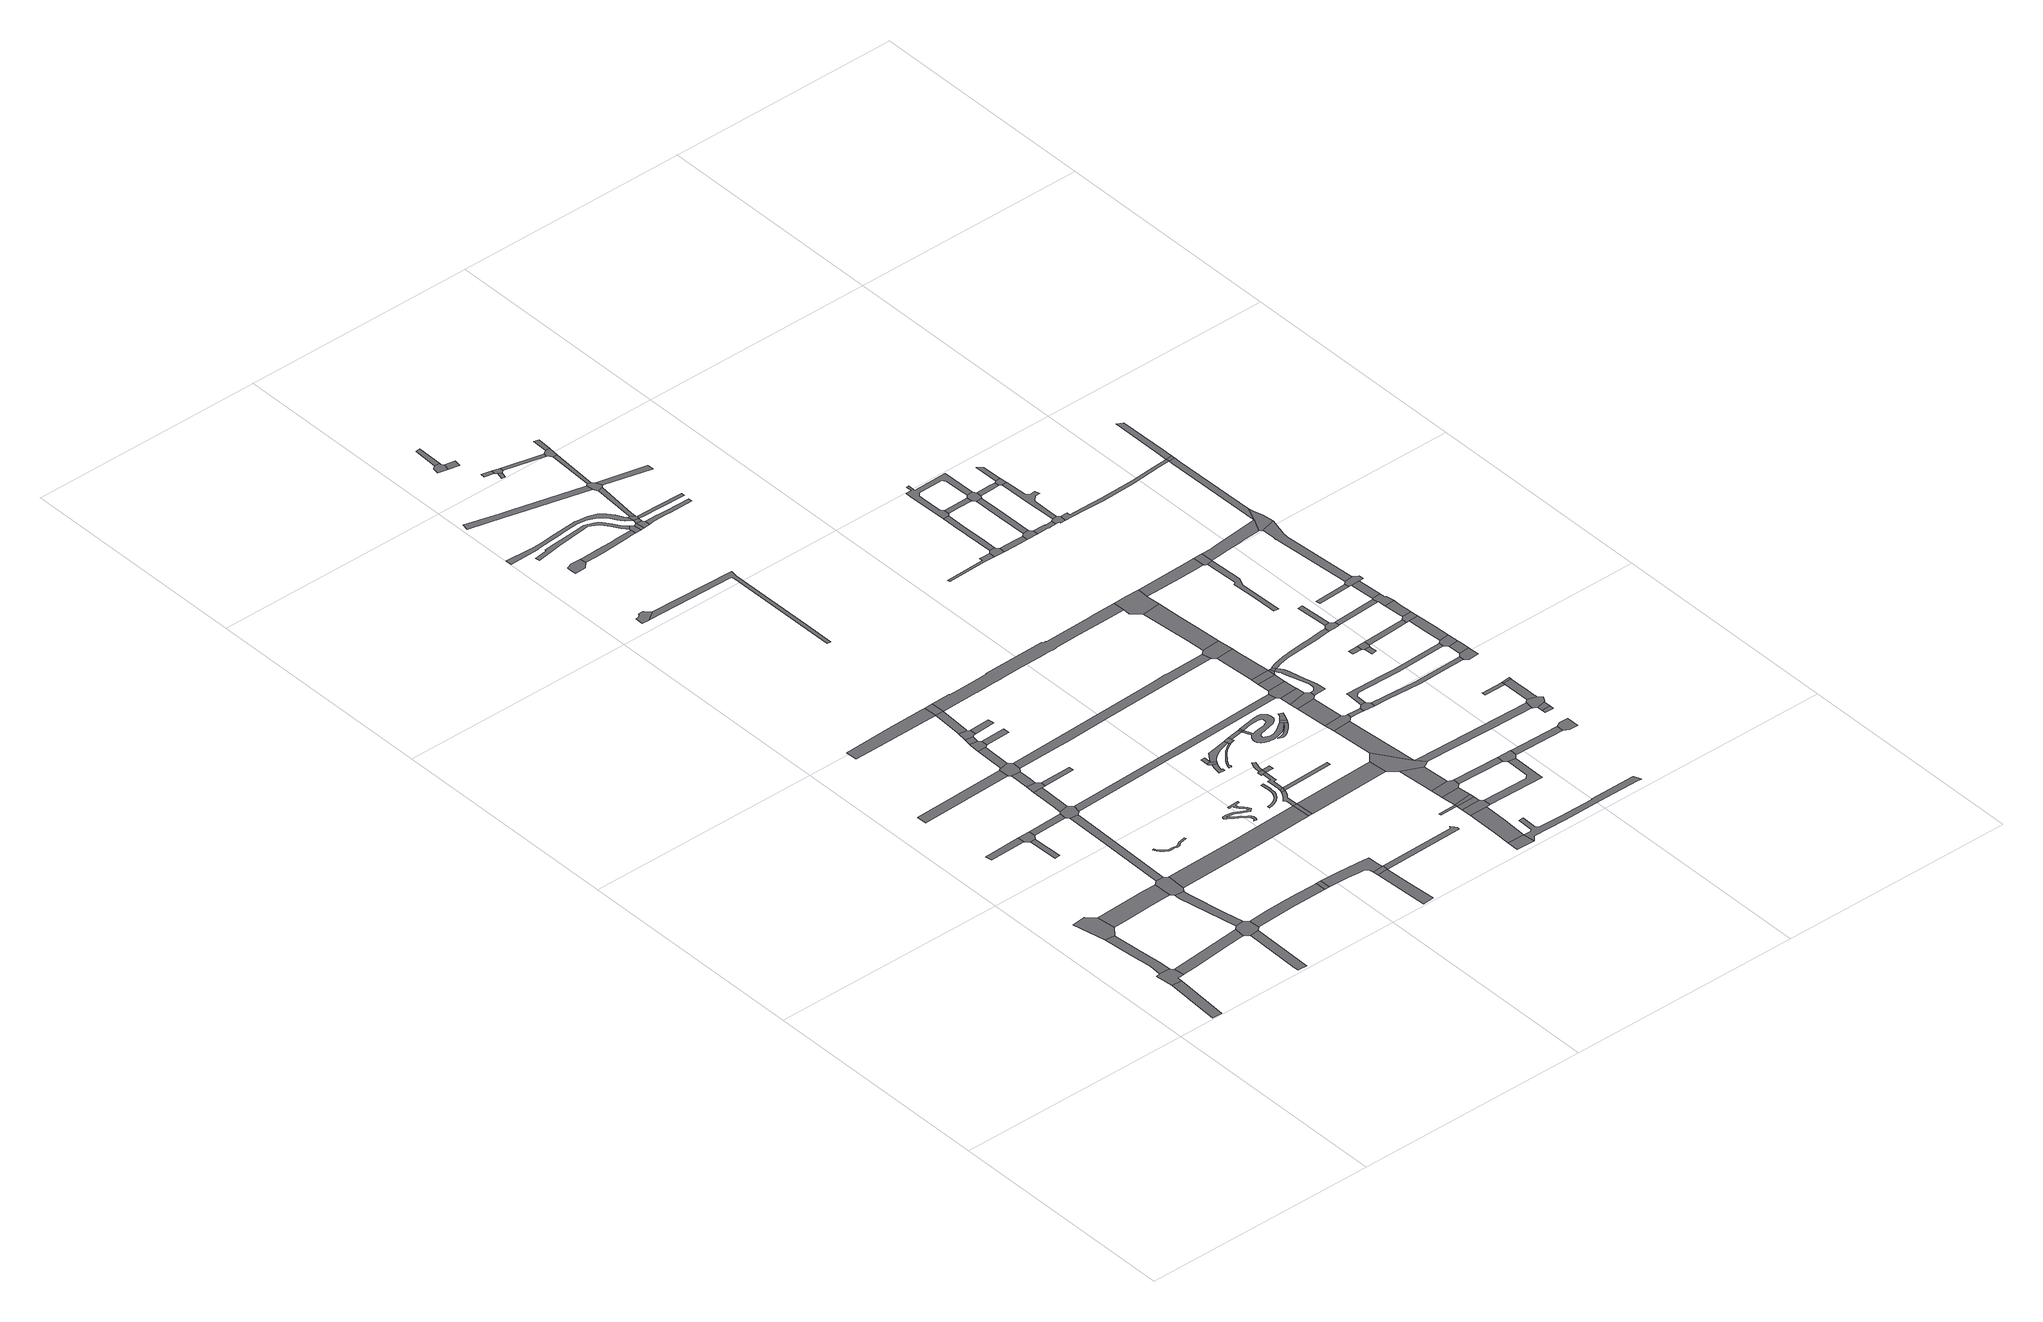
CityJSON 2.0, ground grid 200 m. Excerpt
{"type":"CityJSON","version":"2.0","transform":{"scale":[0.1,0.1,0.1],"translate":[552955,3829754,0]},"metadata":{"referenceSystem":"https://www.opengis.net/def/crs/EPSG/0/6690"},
"CityObjects":{
"road1":{"type":"Road","attributes":{"RoadStructureAttribute.sectionType":"1"},"geometry":[{"type":"MultiSurface","lod":"1","boundaries":[[[0,1,2,3,4]]]}]},
"road2":{"type":"Road","geometry":[{"type":"MultiSurface","lod":"1","boundaries":[[[5,6,0,4,7,8,9,10,11]]]}]},
"road3":{"type":"Road","attributes":{"RoadStructureAttribute.sectionType":"1"},"geometry":[{"type":"MultiSurface","lod":"1","boundaries":[[[12,13,14,15,5,11,16,17,18,19]]]}]},
"road4":{"type":"Road","geometry":[{"type":"MultiSurface","lod":"1","boundaries":[[[20,21,22,12,19,23,24]]]}]},
"road5":{"type":"Road","attributes":{"RoadStructureAttribute.sectionType":"1"},"geometry":[{"type":"MultiSurface","lod":"1","boundaries":[[[25,26,10,9,27,28,29,30,31]]]}]},
"road6":{"type":"Road","attributes":{"RoadStructureAttribute.sectionType":"1"},"geometry":[{"type":"MultiSurface","lod":"1","boundaries":[[[32,33,24,23,34,35,36,37,38,39]]]}]},
"road7":{"type":"Road","attributes":{"RoadStructureAttribute.sectionType":"1"},"geometry":[{"type":"MultiSurface","lod":"1","boundaries":[[[40,41,42,43]]]}]},
"road8":{"type":"Road","attributes":{"RoadStructureAttribute.sectionType":"1"},"geometry":[{"type":"MultiSurface","lod":"1","boundaries":[[[44,45,46,47,48]]]}]},
"road9":{"type":"Road","geometry":[{"type":"MultiSurface","lod":"1","boundaries":[[[49,50,25,31,51,45,44,52,53]]]}]},
"road10":{"type":"Road","geometry":[{"type":"MultiSurface","lod":"1","boundaries":[[[54,55,56,57]]]}]},
"road11":{"type":"Road","attributes":{"RoadStructureAttribute.sectionType":"1"},"geometry":[{"type":"MultiSurface","lod":"1","boundaries":[[[58,59,60,50,49,61,62,63]]]}]},
"road12":{"type":"Road","geometry":[{"type":"MultiSurface","lod":"1","boundaries":[[[64,65,40,43,57,56,66]]]}]},
"road13":{"type":"Road","geometry":[{"type":"MultiSurface","lod":"1","boundaries":[[[67,32,39,58,63,68,69,70]]]}]},
"road14":{"type":"Road","attributes":{"RoadStructureAttribute.sectionType":"1"},"geometry":[{"type":"MultiSurface","lod":"1","boundaries":[[[71,72,73,74]]]}]},
"road15":{"type":"Road","attributes":{"RoadStructureAttribute.sectionType":"1"},"geometry":[{"type":"MultiSurface","lod":"1","boundaries":[[[75,64,66,76]]]}]},
"road16":{"type":"Road","attributes":{"RoadStructureAttribute.sectionType":"1"},"geometry":[{"type":"MultiSurface","lod":"1","boundaries":[[[77,78,67,70,79,80]]]}]},
"road17":{"type":"Road","attributes":{"RoadStructureAttribute.sectionType":"1"},"geometry":[{"type":"MultiSurface","lod":"1","boundaries":[[[81,82,83,84,53,52,85,86,87,88]]]}]},
"road18":{"type":"Road","geometry":[{"type":"MultiSurface","lod":"1","boundaries":[[[89,90,75,76,77,80,91,92]]]}]},
"road19":{"type":"Road","attributes":{"RoadStructureAttribute.sectionType":"1"},"geometry":[{"type":"MultiSurface","lod":"1","boundaries":[[[93,94,90,89,95,96]]]}]},
"road20":{"type":"Road","geometry":[{"type":"MultiSurface","lod":"1","boundaries":[[[97,98,99,100,101,102,103,104,105,106,107,108,109,110,111,112,113,114,115,116,117,118,119,120,121,122]]]}]},
"road21":{"type":"Road","attributes":{"RoadStructureAttribute.sectionType":"1"},"geometry":[{"type":"MultiSurface","lod":"1","boundaries":[[[123,124,125,126,127,128,129]]]}]},
"road22":{"type":"Road","geometry":[{"type":"MultiSurface","lod":"1","boundaries":[[[130,93,96,131,132,133]]]}]},
"road23":{"type":"Road","attributes":{"RoadStructureAttribute.sectionType":"1"},"geometry":[{"type":"MultiSurface","lod":"1","boundaries":[[[134,130,133,135,136]]]}]},
"road24":{"type":"Road","geometry":[{"type":"MultiSurface","lod":"1","boundaries":[[[137,138,139,71,74,134,136,140,141]]]}]},
"road25":{"type":"Road","geometry":[{"type":"MultiSurface","lod":"1","boundaries":[[[88,87,142,143]]]}]},
"road26":{"type":"Road","attributes":{"RoadStructureAttribute.sectionType":"1"},"geometry":[{"type":"MultiSurface","lod":"1","boundaries":[[[144,138,137,145]]]}]},
"road27":{"type":"Road","attributes":{"RoadStructureAttribute.sectionType":"1"},"geometry":[{"type":"MultiSurface","lod":"1","boundaries":[[[146,147,132,131]]]}]},
"road28":{"type":"Road","attributes":{"RoadStructureAttribute.sectionType":"1"},"geometry":[{"type":"MultiSurface","lod":"1","boundaries":[[[148,149,150,151,69,68,152,153,154,155,156]]]}]},
"road29":{"type":"Road","geometry":[{"type":"MultiSurface","lod":"1","boundaries":[[[157,158,144,145,159,160,161,162,163,164,165]]]}]},
"road30":{"type":"Road","geometry":[{"type":"MultiSurface","lod":"1","boundaries":[[[166,167,168,169,170,171,172,173]]]}]},
"road31":{"type":"Road","attributes":{"RoadStructureAttribute.sectionType":"1"},"geometry":[{"type":"MultiSurface","lod":"1","boundaries":[[[174,157,165,175]]]}]},
"road32":{"type":"Road","geometry":[{"type":"MultiSurface","lod":"1","boundaries":[[[176,174,175,177,178,179,180]]]}]},
"road33":{"type":"Road","attributes":{"RoadStructureAttribute.sectionType":"1"},"geometry":[{"type":"MultiSurface","lod":"1","boundaries":[[[181,182,129,183,184,176,180]]]}]},
"road34":{"type":"Road","attributes":{"RoadStructureAttribute.sectionType":"1"},"geometry":[{"type":"MultiSurface","lod":"1","boundaries":[[[185,186,187,162,161]]]}]},
"road35":{"type":"Road","attributes":{"RoadStructureAttribute.sectionType":"1"},"geometry":[{"type":"MultiSurface","lod":"1","boundaries":[[[188,189,190,191,192,143,142,193,194,195,196,197,198,199]]]}]},
"road36":{"type":"Road","geometry":[{"type":"MultiSurface","lod":"1","boundaries":[[[200,123,129,182]]]}]},
"road37":{"type":"Road","geometry":[{"type":"MultiSurface","lod":"1","boundaries":[[[201,202,203,179,178]]]}]},
"road38":{"type":"Road","attributes":{"RoadStructureAttribute.sectionType":"1"},"geometry":[{"type":"MultiSurface","lod":"1","boundaries":[[[204,205,206,207,208,209,210,211,212,173,172]]]}]},
"road39":{"type":"Road","attributes":{"RoadStructureAttribute.sectionType":"1"},"geometry":[{"type":"MultiSurface","lod":"1","boundaries":[[[213,214,215,216,217,218]]]}]},
"road40":{"type":"Road","geometry":[{"type":"MultiSurface","lod":"1","boundaries":[[[219,220,221,222,223,224,225]]]}]},
"road41":{"type":"Road","geometry":[{"type":"MultiSurface","lod":"1","boundaries":[[[199,198,216,215,226]]]}]},
"road42":{"type":"Road","attributes":{"RoadStructureAttribute.sectionType":"1"},"geometry":[{"type":"MultiSurface","lod":"1","boundaries":[[[227,228,229,230,231,232,233,234,235,236,237,238,239,240,241,242,243,244,245,246,247,248,249,250,251,252,253,254,255,256,257,258,259,260,261,262,263,264,265,266,267,268,269,270,271,272,273,274,275,276,277,278,279]]]}]},
"road43":{"type":"Road","attributes":{"RoadStructureAttribute.sectionType":"1"},"geometry":[{"type":"MultiSurface","lod":"1","boundaries":[[[280,281,282,283,284,285,286,287,288,289,290,291,292,293,294,295,296,297,298,299,300,301,302,303,304,305,306,307,308,309,310,311]]]}]},
"road44":{"type":"Road","attributes":{"RoadStructureAttribute.sectionType":"1"},"geometry":[{"type":"MultiSurface","lod":"1","boundaries":[[[312,313,314,315,316,317,318,319,320,321,322,323,324,325,326,327,328,329,330,331,332,333,334,335,336,337,338,339]]]}]},
"road45":{"type":"Road","attributes":{"RoadStructureAttribute.sectionType":"1"},"geometry":[{"type":"MultiSurface","lod":"1","boundaries":[[[340,341,342,343,344,345,346,225,224,347,348,349,350,351,352]]]}]},
"road46":{"type":"Road","geometry":[{"type":"MultiSurface","lod":"1","boundaries":[[[353,148,156,354]]]}]},
"road47":{"type":"Road","geometry":[{"type":"MultiSurface","lod":"1","boundaries":[[[355,356,357,358,359,360,361,362,363,364,365,366,367,368,369,370,371,372,373,374,375]]]}]},
"road48":{"type":"Road","attributes":{"RoadStructureAttribute.sectionType":"1"},"geometry":[{"type":"MultiSurface","lod":"1","boundaries":[[[376,377,378,379,380,381,382,383,384]]]}]},
"road49":{"type":"Road","attributes":{"RoadStructureAttribute.sectionType":"1"},"geometry":[{"type":"MultiSurface","lod":"1","boundaries":[[[385,386,387,388,389,390,391,392,393,394,148,353]]]}]},
"road50":{"type":"Road","attributes":{"RoadStructureAttribute.sectionType":"1"},"geometry":[{"type":"MultiSurface","lod":"1","boundaries":[[[395,396,397,398,399,400,401,92,91,402,403,404]]]}]},
"road51":{"type":"Road","geometry":[{"type":"MultiSurface","lod":"1","boundaries":[[[405,406,407,408,409,410,411]]]}]},
"road52":{"type":"Road","attributes":{"RoadStructureAttribute.sectionType":"1"},"geometry":[{"type":"MultiSurface","lod":"1","boundaries":[[[412,413,414,415,416,417,418,419,420,421,422,226,215]]]}]},
"road53":{"type":"Road","geometry":[{"type":"MultiSurface","lod":"1","boundaries":[[[423,424,425,426,427,428,429,430,431,432]]]}]},
"road54":{"type":"Road","attributes":{"RoadStructureAttribute.sectionType":"1"},"geometry":[{"type":"MultiSurface","lod":"1","boundaries":[[[433,434,435,436]]]}]},
"road55":{"type":"Road","geometry":[{"type":"MultiSurface","lod":"1","boundaries":[[[435,437,423,432,438,439,436]]]}]},
"road56":{"type":"Road","geometry":[{"type":"MultiSurface","lod":"1","boundaries":[[[440,441,389,388]]]}]},
"road57":{"type":"Road","attributes":{"RoadStructureAttribute.sectionType":"1"},"geometry":[{"type":"MultiSurface","lod":"1","boundaries":[[[442,443,405,411]]]}]},
"road58":{"type":"Road","geometry":[{"type":"MultiSurface","lod":"1","boundaries":[[[444,445,409,408]]]}]},
"road59":{"type":"Road","attributes":{"RoadStructureAttribute.sectionType":"1"},"geometry":[{"type":"MultiSurface","lod":"1","boundaries":[[[446,447,448,449,450,451,452,453,454,455,441,440]]]}]},
"road60":{"type":"Road","attributes":{"RoadStructureAttribute.sectionType":"1"},"geometry":[{"type":"MultiSurface","lod":"1","boundaries":[[[456,457,458,459]]]}]},
"road61":{"type":"Road","geometry":[{"type":"MultiSurface","lod":"1","boundaries":[[[460,461,462,463,450,449]]]}]},
"road62":{"type":"Road","attributes":{"RoadStructureAttribute.sectionType":"1"},"geometry":[{"type":"MultiSurface","lod":"1","boundaries":[[[339,338,340,352,464,465]]]}]},
"road63":{"type":"Road","geometry":[{"type":"MultiSurface","lod":"1","boundaries":[[[466,467,468,469]]]}]},
"road64":{"type":"Road","attributes":{"RoadStructureAttribute.sectionType":"1"},"geometry":[{"type":"MultiSurface","lod":"1","boundaries":[[[470,471,472,473,474,475,141,140,476,477,478,479,480,481]]]}]},
"road65":{"type":"Road","attributes":{"RoadStructureAttribute.sectionType":"1"},"geometry":[{"type":"MultiSurface","lod":"1","boundaries":[[[482,483,484,485,439,438,486,487,488,489,490,491,492,493,494]]]}]},
"road66":{"type":"Road","attributes":{"RoadStructureAttribute.sectionType":"1"},"geometry":[{"type":"MultiSurface","lod":"1","boundaries":[[[495,496,497,498,499,500,501,502,461,460]]]}]},
"road67":{"type":"Road","geometry":[{"type":"MultiSurface","lod":"1","boundaries":[[[503,504,505,506,507,508,509,510,511,512,513,514,515,516,517,518,519,520,521,522,523,524,525,526,527,528]]]}]},
"road68":{"type":"Road","geometry":[{"type":"MultiSurface","lod":"1","boundaries":[[[529,530,465,464,531]]]}]},
"road69":{"type":"Road","geometry":[{"type":"MultiSurface","lod":"1","boundaries":[[[532,533,460,449]]]}]},
"road70":{"type":"Road","geometry":[{"type":"MultiSurface","lod":"1","boundaries":[[[459,458,466,469,534,535]]]}]},
"road71":{"type":"Road","geometry":[{"type":"MultiSurface","lod":"1","boundaries":[[[529,531,536,537,538]]]}]},
"road72":{"type":"Road","attributes":{"RoadStructureAttribute.sectionType":"1"},"geometry":[{"type":"MultiSurface","lod":"1","boundaries":[[[310,529,538,539]]]}]},
"road73":{"type":"Road","geometry":[{"type":"MultiSurface","lod":"1","boundaries":[[[540,311,310,539,541,542,543]]]}]},
"road74":{"type":"Road","attributes":{"RoadStructureAttribute.sectionType":"1"},"geometry":[{"type":"MultiSurface","lod":"1","boundaries":[[[544,545,440,388]]]}]},
"road75":{"type":"Road","attributes":{"RoadStructureAttribute.sectionType":"1"},"geometry":[{"type":"MultiSurface","lod":"1","boundaries":[[[546,353,354,547,548]]]}]},
"road76":{"type":"Road","geometry":[{"type":"MultiSurface","lod":"1","boundaries":[[[549,550,482,494,503,528,551,552,553,554]]]}]},
"road77":{"type":"Road","attributes":{"RoadStructureAttribute.sectionType":"1"},"geometry":[{"type":"MultiSurface","lod":"1","boundaries":[[[555,556,557,558,559,543,542]]]}]},
"road78":{"type":"Road","attributes":{"RoadStructureAttribute.sectionType":"1"},"geometry":[{"type":"MultiSurface","lod":"1","boundaries":[[[535,534,560,561]]]}]},
"road79":{"type":"Road","attributes":{"RoadStructureAttribute.sectionType":"1"},"geometry":[{"type":"MultiSurface","lod":"1","boundaries":[[[562,563,564,565,566,567,568,569,570,571,572,573,200,182,574,575,576,577,578,579,580,581,582,583,584,585,586,587,588,589,590,591,592,593,594]]]}]},
"road80":{"type":"Road","attributes":{"RoadStructureAttribute.sectionType":"1"},"geometry":[{"type":"MultiSurface","lod":"1","boundaries":[[[595,549,554,596,597]]]}]},
"road81":{"type":"Road","geometry":[{"type":"MultiSurface","lod":"1","boundaries":[[[598,384,383,557,556,599,600,601,602]]]}]},
"road82":{"type":"Road","geometry":[{"type":"MultiSurface","lod":"1","boundaries":[[[603,604,605,606]]]}]},
"road83":{"type":"Road","attributes":{"RoadStructureAttribute.sectionType":"1"},"geometry":[{"type":"MultiSurface","lod":"1","boundaries":[[[607,608,609,610,611,612,613,614,615,537,536]]]}]},
"road84":{"type":"Road","geometry":[{"type":"MultiSurface","lod":"1","boundaries":[[[616,595,597,617]]]}]},
"road85":{"type":"Road","attributes":{"RoadStructureAttribute.sectionType":"1"},"geometry":[{"type":"MultiSurface","lod":"1","boundaries":[[[618,619,620,621,622,541,539]]]}]},
"road86":{"type":"Road","geometry":[{"type":"MultiSurface","lod":"1","boundaries":[[[623,624,625,626,627]]]}]},
"road87":{"type":"Road","attributes":{"RoadStructureAttribute.sectionType":"1"},"geometry":[{"type":"MultiSurface","lod":"1","boundaries":[[[628,598,602,629]]]}]},
"road88":{"type":"Road","attributes":{"RoadStructureAttribute.sectionType":"1"},"geometry":[{"type":"MultiSurface","lod":"1","boundaries":[[[630,631,632,633,634,635,603,606]]]}]},
"road89":{"type":"Road","geometry":[{"type":"MultiSurface","lod":"1","boundaries":[[[636,561,560,637,628,629,638]]]}]},
"road90":{"type":"Road","geometry":[{"type":"MultiSurface","lod":"1","boundaries":[[[597,639,640,641,642,643,644,645,646,647,648,649,650,651,652,653,654,655,656,657,658,659,660,661,662,663,664,665,666,667,668,669,670,671,672,673,674,675,676,677,678,679,680,681,682,683,684,685,616,617],[686,687,688,689,690,691,692,693,694,695,696,697,698,699,700,701,702]]]}]},
"road91":{"type":"Road","geometry":[{"type":"MultiSurface","lod":"1","boundaries":[[[703,704,632,631,705,706]]]}]},
"road92":{"type":"Road","attributes":{"RoadStructureAttribute.sectionType":"1"},"geometry":[{"type":"MultiSurface","lod":"1","boundaries":[[[627,704,703,707]]]}]},
"road93":{"type":"Road","attributes":{"RoadStructureAttribute.sectionType":"1"},"geometry":[{"type":"MultiSurface","lod":"1","boundaries":[[[708,709,636,638]]]}]},
"road94":{"type":"Road","attributes":{"RoadStructureAttribute.sectionType":"1"},"geometry":[{"type":"MultiSurface","lod":"1","boundaries":[[[710,711,712,713,714,715,716,717,718,719,720,721,722,723]]]}]},
"road95":{"type":"Road","attributes":{"RoadStructureAttribute.sectionType":"1"},"geometry":[{"type":"MultiSurface","lod":"1","boundaries":[[[724,725,601,600]]]}]},
"road96":{"type":"Road","geometry":[{"type":"MultiSurface","lod":"1","boundaries":[[[726,623,627,707]]]}]},
"road97":{"type":"Road","attributes":{"RoadStructureAttribute.sectionType":"1"},"geometry":[{"type":"MultiSurface","lod":"1","boundaries":[[[727,728,729,730,623,726]]]}]},
"road98":{"type":"Road","geometry":[{"type":"MultiSurface","lod":"1","boundaries":[[[731,732,733,729,728,734,735]]]}]},
"road99":{"type":"Road","geometry":[{"type":"MultiSurface","lod":"1","boundaries":[[[736,733,732,737,738]]]}]},
"road100":{"type":"Road","geometry":[{"type":"MultiSurface","lod":"1","boundaries":[[[739,658,657,710,723,740]]]}]},
"road101":{"type":"Road","attributes":{"RoadStructureAttribute.sectionType":"1"},"geometry":[{"type":"MultiSurface","lod":"1","boundaries":[[[741,742,743,744,745,739,740]]]}]},
"road102":{"type":"Road","geometry":[{"type":"MultiSurface","lod":"1","boundaries":[[[746,546,548,736,738,747,748,749]]]}]},
"road103":{"type":"Road","attributes":{"RoadStructureAttribute.sectionType":"1"},"geometry":[{"type":"MultiSurface","lod":"1","boundaries":[[[750,751,746,749]]]}]},
"road104":{"type":"Road","geometry":[{"type":"MultiSurface","lod":"1","boundaries":[[[752,753,754,751,750,755,756]]]}]},
"road105":{"type":"Road","attributes":{"RoadStructureAttribute.sectionType":"1"},"geometry":[{"type":"MultiSurface","lod":"1","boundaries":[[[757,758,754,753]]]}]},
"road106":{"type":"Road","attributes":{"RoadStructureAttribute.sectionType":"1"},"geometry":[{"type":"MultiSurface","lod":"1","boundaries":[[[759,760,761,706,705,762,763]]]}]},
"road107":{"type":"Road","attributes":{"RoadStructureAttribute.sectionType":"1"},"geometry":[{"type":"MultiSurface","lod":"1","boundaries":[[[735,734,764,765]]]}]},
"road108":{"type":"Road","attributes":{"RoadStructureAttribute.sectionType":"1"},"geometry":[{"type":"MultiSurface","lod":"1","boundaries":[[[766,767,768,769]]]}]},
"road109":{"type":"Road","geometry":[{"type":"MultiSurface","lod":"1","boundaries":[[[769,768,758,757,770,771]]]}]},
"road110":{"type":"Road","geometry":[{"type":"MultiSurface","lod":"1","boundaries":[[[772,773,774,775,395,404,767,766]]]}]},
"road111":{"type":"Road","attributes":{"RoadStructureAttribute.sectionType":"1"},"geometry":[{"type":"MultiSurface","lod":"1","boundaries":[[[776,777,778,779,780,781,782,783,784,785,606,605,786,787,788,789,790,791,792]]]}]},
"road112":{"type":"Road","geometry":[{"type":"MultiSurface","lod":"1","boundaries":[[[793,794,795,796,797,798,799,800,801,802,803,804,805]]]}]},
"road113":{"type":"Road","attributes":{"RoadStructureAttribute.sectionType":"1"},"geometry":[{"type":"MultiSurface","lod":"1","boundaries":[[[806,807,808,809,775,774]]]}]},
"road114":{"type":"Road","geometry":[{"type":"MultiSurface","lod":"1","boundaries":[[[810,811,808,807]]]}]},
"road115":{"type":"Road","attributes":{"RoadStructureAttribute.sectionType":"1"},"geometry":[{"type":"MultiSurface","lod":"1","boundaries":[[[812,756,755,813,814,815]]]}]},
"road116":{"type":"Road","attributes":{"RoadStructureAttribute.sectionType":"1"},"geometry":[{"type":"MultiSurface","lod":"1","boundaries":[[[816,817,818,819,820,811,810]]]}]},
"road117":{"type":"Road","geometry":[{"type":"MultiSurface","lod":"1","boundaries":[[[821,822,470,481,819,818]]]}]},
"road118":{"type":"Road","attributes":{"RoadStructureAttribute.sectionType":"1"},"geometry":[{"type":"MultiSurface","lod":"1","boundaries":[[[823,810,807,824,825]]]}]},
"road119":{"type":"Road","geometry":[{"type":"MultiSurface","lod":"1","boundaries":[[[826,827,815,814,828,829,830,831]]]}]},
"road120":{"type":"Road","attributes":{"RoadStructureAttribute.sectionType":"1"},"geometry":[{"type":"MultiSurface","lod":"1","boundaries":[[[832,833,834,835,836,837,838,839,840,841,842,843,844,845,846,847,848,849,850,851,852,853,771,770]]]}]},
"road121":{"type":"Road","geometry":[{"type":"MultiSurface","lod":"1","boundaries":[[[854,855,823,825,843,842]]]}]},
"road122":{"type":"Road","geometry":[{"type":"MultiSurface","lod":"1","boundaries":[[[765,764,759,763,856,857]]]}]},
"road123":{"type":"Road","attributes":{"RoadStructureAttribute.sectionType":"1"},"geometry":[{"type":"MultiSurface","lod":"1","boundaries":[[[858,859,860,861,862,822,821]]]}]},
"road124":{"type":"Road","geometry":[{"type":"MultiSurface","lod":"1","boundaries":[[[863,864,805,804,865,866]]]}]},
"road125":{"type":"Road","geometry":[{"type":"MultiSurface","lod":"1","boundaries":[[[867,868,594,593,869,870,861,860,871]]]}]},
"road126":{"type":"Road","attributes":{"RoadStructureAttribute.sectionType":"1"},"geometry":[{"type":"MultiSurface","lod":"1","boundaries":[[[872,873,874,749,748,875,876,877,878]]]}]},
"road127":{"type":"Road","geometry":[{"type":"MultiSurface","lod":"1","boundaries":[[[879,880,881,882,883,884,885,886,864,863]]]}]},
"road128":{"type":"Road","geometry":[{"type":"MultiSurface","lod":"1","boundaries":[[[887,866,865,888,889,890]]]}]},
"road129":{"type":"Road","attributes":{"RoadStructureAttribute.sectionType":"1"},"geometry":[{"type":"MultiSurface","lod":"1","boundaries":[[[891,892,893,894,895,896,897,898,899,900,901,854,842,902,903,904,905,906,907]]]}]},
"road130":{"type":"Road","attributes":{"RoadStructureAttribute.sectionType":"1"},"geometry":[{"type":"MultiSurface","lod":"1","boundaries":[[[908,857,856,909,910,911]]]}]},
"road131":{"type":"Road","geometry":[{"type":"MultiSurface","lod":"1","boundaries":[[[912,913,890,889,914,915]]]}]},
"road132":{"type":"Road","geometry":[{"type":"MultiSurface","lod":"1","boundaries":[[[916,917,918,919,920,921,922]]]}]},
"road133":{"type":"Road","attributes":{"RoadStructureAttribute.sectionType":"1"},"geometry":[{"type":"MultiSurface","lod":"1","boundaries":[[[923,924,925,926,927,928,830,829,929,930,931,932,933,934,935]]]}]},
"road134":{"type":"Road","attributes":{"RoadStructureAttribute.sectionType":"1"},"geometry":[{"type":"MultiSurface","lod":"1","boundaries":[[[936,937,938,939,826,831,940,941,942,943,944,945,946]]]}]},
"road135":{"type":"Road","geometry":[{"type":"MultiSurface","lod":"1","boundaries":[[[947,948,949,950,951,952,953,954,955,956,957,958,959,883,882,920,919,960,961,962,963,964,965,966,967,968,969,970]]]}]},
"road136":{"type":"Road","geometry":[{"type":"MultiSurface","lod":"1","boundaries":[[[971,972,973,974,975,913,912]]]}]},
"road137":{"type":"Road","attributes":{"RoadStructureAttribute.sectionType":"1"},"geometry":[{"type":"MultiSurface","lod":"1","boundaries":[[[976,977,978,979]]]}]},
"road138":{"type":"Road","attributes":{"RoadStructureAttribute.sectionType":"1"},"geometry":[{"type":"MultiSurface","lod":"1","boundaries":[[[980,981,982,867,871,983,984,985,986]]]}]},
"road139":{"type":"Road","geometry":[{"type":"MultiSurface","lod":"1","boundaries":[[[987,988,989,915,914,990,991,992,993]]]}]},
"road140":{"type":"Road","geometry":[{"type":"MultiSurface","lod":"1","boundaries":[[[994,995,996,997,998]]]}]},
"road141":{"type":"Road","geometry":[{"type":"MultiSurface","lod":"1","boundaries":[[[969,916,922,999,974,973,1000,1001,970]]]}]},
"road142":{"type":"Road","geometry":[{"type":"MultiSurface","lod":"1","boundaries":[[[1002,911,910,1003,1004,1005]]]}]},
"road143":{"type":"Road","geometry":[{"type":"MultiSurface","lod":"1","boundaries":[[[1006,976,979,994,998,1007]]]}]},
"road144":{"type":"Road","geometry":[{"type":"MultiSurface","lod":"1","boundaries":[[[1008,1009,891,907,1010,1011,1012]]]}]},
"road145":{"type":"Road","geometry":[{"type":"MultiSurface","lod":"1","boundaries":[[[1013,1014,993,992,1015,1016,1017,1018]]]}]},
"road146":{"type":"Road","geometry":[{"type":"MultiSurface","lod":"1","boundaries":[[[1019,1020,1021,1022,1023,1024,1025]]]}]},
"road147":{"type":"Road","geometry":[{"type":"MultiSurface","lod":"1","boundaries":[[[1026,1027,1028,1029]]]}]},
"road148":{"type":"Road","attributes":{"RoadStructureAttribute.sectionType":"1"},"geometry":[{"type":"MultiSurface","lod":"1","boundaries":[[[1030,1031,1032,1033,1026,1029]]]}]},
"road149":{"type":"Road","attributes":{"RoadStructureAttribute.sectionType":"1"},"geometry":[{"type":"MultiSurface","lod":"1","boundaries":[[[1034,1035,1009,1008]]]}]},
"road150":{"type":"Road","geometry":[{"type":"MultiSurface","lod":"1","boundaries":[[[1036,1037,1038,878,877,1039,1040,1032,1031,1041,1042,1043]]]}]},
"road151":{"type":"Road","geometry":[{"type":"MultiSurface","lod":"1","boundaries":[[[1044,1045,1001,1000,1046,1047,1048]]]}]},
"road152":{"type":"Road","attributes":{"RoadStructureAttribute.sectionType":"1"},"geometry":[{"type":"MultiSurface","lod":"1","boundaries":[[[1049,1050,1051,1052,1053,1054,1055,1056,1057,1058,1059,1060,1061,1062,1063,1064]]]}]},
"road153":{"type":"Road","attributes":{"RoadStructureAttribute.sectionType":"1"},"geometry":[{"type":"MultiSurface","lod":"1","boundaries":[[[1024,1023,1036,1043,1065,1066,1067,1068,1069,1070,1071,1072,1073,1074,1075,1076,1077]]]}]},
"road154":{"type":"Road","geometry":[{"type":"MultiSurface","lod":"1","boundaries":[[[1078,1079,1080,1081,1082,1083,1084,1085,1086,1087,1088,1089,1014,1013]]]}]},
"road155":{"type":"Road","geometry":[{"type":"MultiSurface","lod":"1","boundaries":[[[1090,1091,1025,1024,1077]]]}]},
"road156":{"type":"Road","attributes":{"RoadStructureAttribute.sectionType":"1"},"geometry":[{"type":"MultiSurface","lod":"1","boundaries":[[[1092,1006,1007,1093,1094,1095]]]}]},
"road157":{"type":"Road","geometry":[{"type":"MultiSurface","lod":"1","boundaries":[[[1096,1097,1048,1047,1087,1086]]]}]},
"road158":{"type":"Road","geometry":[{"type":"MultiSurface","lod":"1","boundaries":[[[1098,980,986,1099,1064,1063,1100]]]}]},
"road159":{"type":"Road","attributes":{"RoadStructureAttribute.sectionType":"1"},"geometry":[{"type":"MultiSurface","lod":"1","boundaries":[[[1101,1102,1097,1096]]]}]},
"road160":{"type":"Road","attributes":{"RoadStructureAttribute.sectionType":"1"},"geometry":[{"type":"MultiSurface","lod":"1","boundaries":[[[1103,1104,1012,1011,1105,1106]]]}]},
"road161":{"type":"Road","geometry":[{"type":"MultiSurface","lod":"1","boundaries":[[[1107,1108,1109,935,934,1110,1111,1112]]]}]},
"road162":{"type":"Road","attributes":{"RoadStructureAttribute.sectionType":"1"},"geometry":[{"type":"MultiSurface","lod":"1","boundaries":[[[1113,1114,1115,1108,1107]]]}]},
"road163":{"type":"Road","geometry":[{"type":"MultiSurface","lod":"1","boundaries":[[[1116,1117,1118,946,945,1119,1115,1114]]]}]},
"road164":{"type":"Road","attributes":{"RoadStructureAttribute.sectionType":"1"},"geometry":[{"type":"MultiSurface","lod":"1","boundaries":[[[1120,1121,1122,1123,1124]]]}]},
"road165":{"type":"Road","attributes":{"RoadStructureAttribute.sectionType":"1"},"geometry":[{"type":"MultiSurface","lod":"1","boundaries":[[[1125,1126,1127,1128,1129,1130,1117,1116]]]}]},
"road166":{"type":"Road","geometry":[{"type":"MultiSurface","lod":"1","boundaries":[[[1131,1132,1133,1092,1095,1127,1126]]]}]},
"road167":{"type":"Road","attributes":{"RoadStructureAttribute.sectionType":"1"},"geometry":[{"type":"MultiSurface","lod":"1","boundaries":[[[1134,1135,1136,1137,1138,1139,1133,1132]]]}]},
"road168":{"type":"Road","geometry":[{"type":"MultiSurface","lod":"1","boundaries":[[[1140,1141,1142,1143,1103,1106,1144,1138,1137,1145]]]}]},
"road169":{"type":"Road","attributes":{"RoadStructureAttribute.sectionType":"1"},"geometry":[{"type":"MultiSurface","lod":"1","boundaries":[[[1146,1147,1148,1149,1150,1098,1100,1151,1152,1153,1154,1155,1156,1157,1158,1159,1160,1161]]]}]},
"road170":{"type":"Road","attributes":{"RoadStructureAttribute.sectionType":"1"},"geometry":[{"type":"MultiSurface","lod":"1","boundaries":[[[1162,1163,1143,1142]]]}]},
"road171":{"type":"Road","attributes":{"RoadStructureAttribute.sectionType":"1"},"geometry":[{"type":"MultiSurface","lod":"1","boundaries":[[[1164,1165,1166,1167,1168,1169,1018,1017,1170,1171,1172,1173,1174,1175,1176]]]}]},
"road172":{"type":"Road","geometry":[{"type":"MultiSurface","lod":"1","boundaries":[[[1177,1178,1179,1180,1181,1182,1120,1124,1183,1184,1163,1162,1185,1186]]]}]},
"road173":{"type":"Road","attributes":{"RoadStructureAttribute.sectionType":"1"},"geometry":[{"type":"MultiSurface","lod":"1","boundaries":[[[1187,1188,1189,1190,1191,1192,1193,1194,1195,1196,1197,1198,1180,1179]]]}]},
"road174":{"type":"Road","geometry":[{"type":"MultiSurface","lod":"1","boundaries":[[[1199,1200,1146,1161,1193,1192,1201]]]}]},
"road175":{"type":"Road","attributes":{"RoadStructureAttribute.sectionType":"1"},"geometry":[{"type":"MultiSurface","lod":"1","boundaries":[[[1202,1203,1175,1204,1146,1200]]]}]},
"road176":{"type":"Road","geometry":[{"type":"MultiSurface","lod":"1","boundaries":[[[1205,1176,1175,1203]]]}]},
"road177":{"type":"Road","attributes":{"RoadStructureAttribute.sectionType":"1"},"geometry":[{"type":"MultiSurface","lod":"1","boundaries":[[[1206,1207,1208,1209,1176,1205]]]}]}
},
"vertices":[
[348,484,0],[322,125,0],[315,14,0],[395,9,0],[428,478,0],
[366,640,0],[331,636,0],[431,520,0],[452,519,0],[491,524,0],[478,613,0],[455,637,0],
[333,1192,0],[358,927,0],[372,774,0],[374,747,0],[452,739,0],[451,768,0],[434,953,0],[415,1180,0],
[390,1475,0],[389,1484,0],[276,1470,0],[477,1257,0],[459,1414,0],
[1112,673,0],[769,641,0],[621,537,0],[824,557,0],[979,573,0],[1065,580,0],[1102,582,0],
[1017,1437,0],[909,1435,0],[602,1262,0],[824,1273,0],[915,1277,0],[941,1278,0],[1002,1279,0],[1020,1280,0],
[640,2481,0],[325,2472,0],[333,2413,0],[642,2422,0],
[1221,558,0],[1143,549,0],[1134,64,0],[1134,28,0],[1212,27,0],
[1211,709,0],[1137,700,0],[1109,582,0],[1252,586,0],[1246,679,0],
[686,2132,0],[730,2134,0],[721,2391,0],[676,2389,0],
[1045,1253,0],[1043,1206,0],[1066,1076,0],[1179,874,0],[1125,1176,0],[1120,1246,0],
[746,2484,0],[692,2482,0],[748,2425,0],
[1051,1464,0],[1144,1278,0],[1149,1438,0],[1118,1462,0],
[1052,3153,0],[259,3130,0],[262,3045,0],[1055,3068,0],
[1046,2493,0],[1045,2434,0],
[1068,2409,0],[1062,2096,0],[1126,1799,0],[1139,2402,0],
[1858,695,0],[1704,695,0],[1565,693,0],[1407,688,0],[1467,598,0],[1575,604,0],[1887,604,0],[1888,695,0],
[1143,2527,0],[1063,2512,0],[1166,2430,0],[1178,2493,0],
[1070,2807,0],[1065,2591,0],[1144,2592,0],[1149,2805,0],
[1282,1722,0],[1300,1703,0],[1323,1683,0],[1348,1663,0],[1371,1662,0],[1387,1665,0],[1402,1662,0],[1421,1659,0],[1444,1661,0],[1459,1672,0],[1471,1679,0],[1535,1693,0],[1531,1707,0],[1466,1692,0],[1451,1684,0],[1439,1675,0],[1422,1673,0],[1405,1676,0],[1388,1680,0],[1370,1677,0],[1353,1677,0],[1332,1694,0],[1310,1714,0],[1294,1730,0],[1282,1755,0],[1269,1749,0],
[1127,4043,0],[1097,4042,0],[781,4035,0],[370,4020,0],[374,3923,0],[500,3923,0],[1130,3927,0],
[1072,2883,0],[1181,2806,0],[1180,2850,0],[1150,2881,0],
[1077,3049,0],[1152,2937,0],[1154,3045,0],
[1148,3180,0],[1079,3167,0],[1067,3168,0],[1179,3080,0],[1182,3151,0],
[1929,603,0],[1931,694,0],
[1086,3419,0],[1153,3418,0],
[1451,2812,0],[1450,2856,0],
[2355,1475,0],[2297,1473,0],[2144,1467,0],[1794,1453,0],[1799,1293,0],[2144,1307,0],[2292,1312,0],[2321,1314,0],[2361,1315,0],
[1091,3520,0],[1088,3498,0],[1158,3421,0],[1160,3422,0],[1179,3435,0],[1178,3490,0],[1167,3502,0],[1165,3504,0],[1160,3509,0],
[356,6198,0],[313,6198,0],[306,6182,0],[291,6172,0],[264,6167,0],[259,6097,0],[317,6095,0],[401,6153,0],
[1100,3579,0],[1169,3568,0],
[1112,3662,0],[1186,3583,0],[1205,3583,0],[1202,3638,0],[1181,3651,0],
[1184,3667,0],[1200,3930,0],[1128,3908,0],[1114,3675,0],
[1390,3440,0],[1390,3441,0],[1389,3495,0],
[2367,586,0],[2363,670,0],[2265,679,0],[2161,686,0],[2098,691,0],[2049,601,0],[2106,597,0],[2197,589,0],[2250,584,0],[2277,557,0],[2279,530,0],[2370,535,0],
[1197,4045,0],
[1382,3592,0],[1380,3619,0],[1379,3647,0],
[334,6095,0],[1077,6083,0],[1084,6080,0],[1095,6060,0],[1097,5063,0],[1127,5058,0],[1127,5318,0],[1124,6073,0],[1134,6133,0],
[2393,152,0],[2386,268,0],[2373,484,0],[2282,478,0],[2308,18,0],[2401,23,0],
[331,6945,0],[283,6926,0],[283,6893,0],[283,6843,0],[379,6848,0],[419,6891,0],[417,6945,0],
[2379,532,0],
[2091,1776,0],[1993,1770,0],[1994,1752,0],[2024,1752,0],[2028,1737,0],[2036,1721,0],[2049,1705,0],[2066,1685,0],[2081,1666,0],[2088,1653,0],[2082,1648,0],[2069,1653,0],[2033,1673,0],[1981,1698,0],[1926,1710,0],[1895,1710,0],[1884,1701,0],[1884,1685,0],[1898,1673,0],[1919,1660,0],[1942,1643,0],[1971,1625,0],[2009,1600,0],[2025,1583,0],[2038,1566,0],[2043,1547,0],[2039,1534,0],[2031,1531,0],[2051,1522,0],[2058,1529,0],[2063,1545,0],[2063,1555,0],[2061,1567,0],[2054,1584,0],[2038,1601,0],[1981,1641,0],[1952,1659,0],[1929,1675,0],[1909,1687,0],[1903,1694,0],[1924,1691,0],[1975,1680,0],[2024,1656,0],[2062,1636,0],[2086,1626,0],[2110,1649,0],[2097,1676,0],[2080,1697,0],[2063,1717,0],[2052,1731,0],[2047,1747,0],[2054,1755,0],[2091,1758,0],
[985,7089,0],[981,7093,0],[979,7095,0],[962,7126,0],[941,7166,0],[901,7216,0],[855,7255,0],[780,7282,0],[692,7294,0],[677,7296,0],[516,7283,0],[435,7276,0],[328,7267,0],[232,7264,0],[230,7264,0],[8,7277,0],[9,7220,0],[268,7229,0],[286,7231,0],[513,7252,0],[522,7253,0],[668,7266,0],[740,7257,0],[755,7250,0],[806,7227,0],[879,7170,0],[886,7159,0],[914,7115,0],[928,7092,0],[947,7069,0],[995,7031,0],[990,7087,0],
[914,7017,0],[895,7038,0],[855,7099,0],[825,7145,0],[809,7164,0],[786,7183,0],[768,7194,0],[691,7221,0],[532,7208,0],[346,7193,0],[299,7190,0],[299,7175,0],[187,7161,0],[192,7124,0],[405,7157,0],[469,7166,0],[539,7175,0],[669,7191,0],[706,7194,0],[753,7168,0],[769,7159,0],[787,7143,0],[801,7127,0],[830,7083,0],[871,7020,0],[894,6995,0],[910,6979,0],[930,7006,0],
[909,6958,0],[878,6957,0],[755,6952,0],[708,6950,0],[584,6946,0],[536,6945,0],[434,6945,0],[522,6892,0],[589,6893,0],[769,6905,0],[834,6909,0],[880,6912,0],[911,6912,0],
[2386,1476,0],[2392,1317,0],
[2213,1568,0],[2240,1572,0],[2267,1579,0],[2302,1598,0],[2326,1621,0],[2351,1656,0],[2359,1681,0],[2362,1721,0],[2363,1731,0],[2360,1804,0],[2340,1803,0],[2343,1730,0],[2339,1685,0],[2333,1665,0],[2329,1660,0],[2323,1652,0],[2311,1634,0],[2290,1614,0],[2260,1598,0],[2236,1591,0],[2211,1589,0],
[415,7695,0],[343,7712,0],[294,7726,0],[53,7792,0],[41,7732,0],[338,7659,0],[430,7637,0],[1013,7494,0],[1005,7549,0],
[2386,1575,0],[2406,1601,0],[2424,1636,0],[2427,1649,0],[2396,1647,0],[2380,1617,0],[2360,1591,0],[2338,1565,0],[2350,1551,0],[2356,1527,0],
[3070,2557,0],[3017,2555,0],[2865,2549,0],[2424,2531,0],[2311,2528,0],[2087,2521,0],[2032,2519,0],[2118,2464,0],[2118,2458,0],[3078,2493,0],
[346,8432,0],[321,8412,0],[310,8361,0],[394,8342,0],[407,8398,0],[391,8420,0],[392,8432,0],
[3005,497,0],[3060,498,0],[3065,498,0],[3065,500,0],[3066,517,0],[3066,523,0],[3054,540,0],[3035,567,0],[3031,558,0],[3021,548,0],[3004,545,0],
[2231,2209,0],[2220,2173,0],[2212,2139,0],[2208,2106,0],[2257,2105,0],[2257,2125,0],[2244,2125,0],[2255,2167,0],[2261,2185,0],[2268,2199,0],
[2243,2304,0],[2210,2303,0],[2210,2243,0],[2242,2243,0],
[2210,2225,0],[2280,2217,0],[2245,2239,0],
[2433,1679,0],[2402,1672,0],
[394,8650,0],[357,8645,0],
[485,8321,0],[492,8381,0],
[2435,1703,0],[2433,1779,0],[2461,1782,0],[2460,1892,0],[2430,1888,0],[2431,1809,0],[2402,1805,0],[2404,1734,0],[2405,1724,0],[2405,1704,0],
[532,8142,0],[527,8107,0],[607,8092,0],[614,8122,0],
[2460,1932,0],[2430,1928,0],[2415,1928,0],[2416,1888,0],
[964,6916,0],[959,6984,0],
[625,8073,0],[613,8013,0],[640,8008,0],[655,8060,0],
[3017,3215,0],[2703,3209,0],[2660,3209,0],[2540,3204,0],[2432,3200,0],[1644,3169,0],[1486,3085,0],[1569,3084,0],[1633,3087,0],[2014,3102,0],[2662,3129,0],[3033,3135,0],
[2473,2358,0],[2299,2325,0],[2265,2275,0],[2250,2250,0],[2288,2229,0],[2297,2240,0],[2318,2258,0],[2333,2269,0],[2366,2289,0],[2385,2297,0],[2423,2311,0],[2451,2318,0],[2482,2326,0],
[2460,1939,0],[2463,1964,0],[2468,1984,0],[2485,2028,0],[2457,2039,0],[2439,1993,0],[2433,1970,0],[2430,1941,0],
[2485,2316,0],[2469,2307,0],[2447,2294,0],[2429,2281,0],[2411,2266,0],[2392,2249,0],[2371,2225,0],[2353,2204,0],[2339,2186,0],[2324,2162,0],[2302,2125,0],[2302,2105,0],[2313,2105,0],[2321,2102,0],[2329,2120,0],[2317,2129,0],[2332,2157,0],[2347,2180,0],[2361,2198,0],[2379,2219,0],[2399,2242,0],[2418,2259,0],[2435,2273,0],[2453,2286,0],[2474,2299,0],[2490,2307,0],
[990,6995,0],[973,6987,0],[996,6918,0],
[2529,1893,0],[2528,1933,0],
[675,8078,0],[681,8107,0],
[1050,6922,0],[1049,6970,0],[1036,6989,0],
[1040,7025,0],
[998,7084,0],[1047,7053,0],[1038,7063,0],[1003,7087,0],
[2867,1662,0],[2865,1692,0],
[3096,1501,0],[2471,1319,0],[3109,1341,0],
[2522,2367,0],[2487,2360,0],[2512,2320,0],[2518,2313,0],[2537,2321,0],[2528,2338,0],
[1040,7106,0],[1081,7467,0],[1036,7452,0],[1009,7121,0],[1008,7097,0],
[1015,7995,0],[1023,8027,0],
[2717,4063,0],[2697,4062,0],[2653,4062,0],[2279,4054,0],[2279,4057,0],[2253,4057,0],[2252,4070,0],[1717,4058,0],[1717,4049,0],[1566,4045,0],[1361,4042,0],[1361,4049,0],[1523,3937,0],[1528,3937,0],[1711,3941,0],[1714,3941,0],[1774,3943,0],[1786,3943,0],[1915,3946,0],[2167,3951,0],[2206,3952,0],[2233,3953,0],[2255,3953,0],[2255,3949,0],[2281,3950,0],[2281,3954,0],[2410,3957,0],[2521,3960,0],[2571,3961,0],[2624,3963,0],[2719,3965,0],[2934,3967,0],[2933,4068,0],
[2632,2387,0],[2551,2342,0],[2638,2356,0],
[1027,7569,0],[1088,7475,0],[1101,7483,0],[1077,7537,0],[1057,7557,0],
[3221,152,0],[3218,50,0],[3375,46,0],[3366,148,0],
[1104,6933,0],[1164,6932,0],[1215,6930,0],[1256,6929,0],[1454,6929,0],[1454,6964,0],[1257,6964,0],[1165,6967,0],[1163,6967,0],
[2652,2391,0],[2658,2360,0],
[1080,7024,0],[1230,7019,0],[1458,7013,0],[1459,7042,0],[1231,7048,0],
[3226,729,0],[3073,727,0],[3074,706,0],[3204,707,0],[3226,707,0],
[1048,7959,0],[1086,7957,0],
[3374,360,0],[3380,565,0],[3228,563,0],[3228,520,0],[3226,329,0],[3226,312,0],
[1055,8049,0],[1028,7992,0],[1092,8047,0],
[2671,2284,0],[2662,2277,0],[2649,2258,0],[2641,2240,0],[2639,2231,0],[2638,2216,0],[2643,2195,0],[2648,2186,0],[2661,2171,0],[2684,2158,0],[2715,2149,0],[2731,2147,0],[2754,2146,0],[2799,2152,0],[2837,2162,0],[2854,2169,0],[2866,2177,0],[2890,2195,0],[2933,2239,0],[2915,2261,0],[2844,2212,0],[2818,2201,0],[2796,2193,0],[2762,2193,0],[2742,2197,0],[2727,2202,0],[2717,2209,0],[2712,2217,0],[2710,2224,0],[2711,2231,0],[2714,2237,0],[2721,2244,0],[2733,2250,0],[2875,2285,0],[2890,2297,0],[2902,2309,0],[2908,2317,0],[2914,2329,0],[2917,2339,0],[2917,2361,0],[2915,2370,0],[2908,2388,0],[2893,2407,0],[2883,2414,0],[2873,2418,0],[2851,2422,0],[2818,2422,0],[2679,2364,0],[2748,2379,0],[2782,2381,0],[2813,2380,0],[2829,2378,0],[2840,2371,0],[2845,2366,0],[2849,2353,0],[2846,2339,0],[2843,2333,0],[2838,2328,0],[2827,2322,0],[2800,2312,0],[2744,2302,0],[2708,2297,0],[2690,2292,0],[2659,2360,0],
[3388,654,0],[3227,651,0],[3418,568,0],[3413,633,0],
[3388,708,0],
[1101,8170,0],[1064,8184,0],
[2935,2238,0],[2929,2230,0],[2906,2199,0],[2878,2170,0],[2858,2155,0],[2840,2145,0],[2823,2139,0],[2782,2132,0],[2820,2114,0],[2841,2117,0],[2865,2128,0],[2914,2168,0],[2942,2200,0],[2957,2225,0],
[1494,7389,0],[1488,7444,0],
[3387,749,0],
[3372,857,0],[3372,861,0],[3212,851,0],[3217,778,0],
[3396,954,0],[3364,970,0],[3205,959,0],[3406,894,0],[3408,954,0],
[3183,1274,0],[3364,974,0],[3349,1202,0],
[2928,2278,0],[2969,2244,0],
[2994,2305,0],[3003,2327,0],[2973,2345,0],[2967,2328,0],[2955,2310,0],
[3163,1575,0],[3383,1218,0],[3408,1236,0],[3342,1304,0],
[3298,1944,0],[3139,1933,0],
[3324,2015,0],[3292,2032,0],[3133,2021,0],[3334,1975,0],[3336,2014,0],
[3273,2308,0],[3114,2297,0],
[3837,856,0],[3837,655,0],[3809,627,0],[3902,561,0],[3902,850,0],
[3812,883,0],[3814,943,0],
[3262,2476,0],[3102,2465,0],[3109,2371,0],[3267,2403,0],
[3302,2335,0],[3307,2378,0],
[3261,2498,0],[3258,2532,0],[3254,2597,0],[3094,2586,0],
[4001,143,0],[4001,136,0],[3700,140,0],[3506,144,0],[3488,163,0],[3491,296,0],[3451,297,0],[3448,162,0],[3444,159,0],[3430,146,0],[3415,90,0],[3699,83,0],[4091,87,0],[4388,83,0],[4414,82,0],[4417,82,0],[4395,145,0],
[2578,5084,0],[2557,5085,0],[2557,5063,0],[2556,5055,0],[2549,5055,0],[2424,5051,0],[2219,5044,0],[2225,5024,0],[2394,5030,0],[2528,5034,0],[2556,5035,0],[2646,5032,0],[2648,5082,0],
[3253,2612,0],[3247,2699,0],[3090,2694,0],[3093,2611,0],
[3246,2768,0],[3087,2762,0],
[3406,2011,0],[3410,1972,0],[3450,1970,0],[3451,2009,0],
[3232,2948,0],[3224,3056,0],[3219,3119,0],[3066,3108,0],[3087,2777,0],
[3209,3255,0],[3052,3244,0],
[3261,2769,0],[3268,2727,0],[3270,2730,0],
[3483,2036,0],[3452,2009,0],[3499,1967,0],[3548,1965,0],[3549,2005,0],[3523,2035,0],
[3410,2341,0],[3408,2404,0],[3408,2422,0],[3399,2451,0],[3386,2509,0],[3381,2530,0],[3368,2589,0],[3353,2652,0],[3347,2684,0],[3337,2701,0],[3306,2745,0],[3271,2728,0],[3289,2702,0],[3302,2683,0],[3313,2637,0],[3334,2560,0],[3342,2530,0],[3345,2519,0],[3362,2458,0],[3364,2448,0],[3364,2409,0],[3339,2381,0],
[3285,2771,0],[3283,2770,0],
[3932,880,0],[3933,940,0],
[3193,3482,0],[3181,3646,0],[3168,3852,0],[3009,3837,0],[3042,3395,0],
[2719,5108,0],[2669,5107,0],[2737,5028,0],[2737,5078,0],
[3168,4073,0],[3050,4070,0],[2935,3964,0],[2934,3906,0],[3160,3974,0],
[4379,1280,0],[3968,1289,0],[3386,1303,0],[3942,1221,0],[4012,1218,0],[4369,1211,0],[4381,1280,0],
[2717,5222,0],[2717,5258,0],[2714,5449,0],[2712,5597,0],[2662,5597,0],[2663,5487,0],[2667,5223,0],[2668,5173,0],
[2890,5077,0],[2898,5027,0],[2953,5027,0],[2953,5077,0],
[3872,2865,0],[3857,2863,0],[3831,2861,0],[3663,2844,0],[3661,2844,0],[3633,2841,0],[3494,2827,0],[3481,2825,0],[3429,2817,0],[3345,2796,0],[3324,2791,0],[3372,2769,0],[3439,2782,0],[3486,2786,0],[3608,2796,0],[3739,2807,0],[3866,2821,0],
[3948,940,0],[3948,880,0],[4365,869,0],[4366,929,0],
[3029,5103,0],[2979,5103,0],[3051,5029,0],[3051,5076,0],
[2949,5669,0],[2925,5669,0],[2840,5667,0],[2732,5665,0],[2733,5620,0],[2841,5622,0],[2950,5625,0],
[4099,1985,0],[4083,1985,0],[3954,1982,0],[3938,1982,0],[3675,1998,0],[3550,2005,0],[3673,1958,0],[3962,1942,0],[4083,1945,0],[4100,1945,0],[4373,1950,0],[4374,1949,0],[4373,1991,0],
[3930,2189,0],[3807,2191,0],[3490,2197,0],[3490,2195,0],[3527,2127,0],[3552,2152,0],[3556,2157,0],[3806,2151,0],[3939,2148,0],[4368,2160,0],[4365,2200,0],
[3019,5727,0],[3016,5985,0],[2735,5981,0],[2727,5981,0],[2727,5997,0],[2726,6000,0],[2726,6044,0],[2708,6044,0],[2708,6029,0],[2709,5996,0],[2656,5993,0],[2657,5928,0],[2658,5902,0],[2711,5688,0],[2708,5874,0],[2708,5893,0],[2707,5912,0],[2727,5936,0],[2761,5937,0],[2944,5939,0],[2967,5909,0],[2968,5748,0],[2969,5695,0],[3019,5696,0],
[3026,5349,0],[3024,5517,0],[3023,5596,0],[2973,5595,0],[2976,5349,0],
[3905,2560,0],[3823,2556,0],[3825,2513,0],[3907,2516,0],
[3699,4085,0],[3624,4083,0],[3471,4080,0],[3241,3975,0],[3473,3980,0],[3627,3983,0],[3701,3985,0],
[3159,5068,0],[3160,5075,0],[3150,5075,0],[3153,5028,0],[3159,5028,0],[3222,5030,0],[3221,5070,0],
[3923,2497,0],[3928,2426,0],[3949,2427,0],[3972,2429,0],[3968,2498,0],
[2972,5596,0],[3038,5625,0],[3038,5670,0],
[4410,953,0],[4411,846,0],[4485,847,0],[4484,951,0],
[3979,2563,0],[3981,2519,0],
[3933,2894,0],[3893,2892,0],[3953,2827,0],[3973,2830,0],[3967,2873,0],
[3286,5092,0],[3245,5085,0],[3258,5028,0],[3257,5017,0],[3303,5016,0],[3305,5071,0],
[4222,1571,0],[4220,1571,0],[4222,1557,0],[4223,1542,0],[4406,1539,0],[4405,1560,0],[4405,1570,0],
[4409,1141,0],[4409,1108,0],[4483,1108,0],[4482,1141,0],
[4482,1173,0],[4482,1203,0],[4409,1187,0],[4409,1173,0],
[3916,3167,0],[3876,3164,0],
[4408,1307,0],[4405,1304,0],[4386,1286,0],[4378,1206,0],[4405,1189,0],[4490,1208,0],[4515,1252,0],[4482,1284,0],
[3154,5671,0],[3147,5671,0],[3148,5626,0],[3212,5629,0],[3211,5670,0],
[3737,3762,0],[3737,3685,0],[3718,3669,0],[3719,3634,0],[3719,3626,0],[3725,3464,0],[3728,3297,0],[3729,3257,0],[3749,3255,0],[3772,3253,0],[3769,3275,0],[3768,3297,0],[3758,3628,0],[3790,3700,0],[3780,3979,0],[3727,3969,0],
[4482,1298,0],[4482,1302,0],[4482,1304,0],[4482,1309,0],[4482,1322,0],[4483,1331,0],[4482,1339,0],[4482,1381,0],[4480,1514,0],[4480,1520,0],[4480,1546,0],[4480,1547,0],[4480,1559,0],
[3284,5170,0],[3286,5305,0],[3286,5327,0],[3326,5370,0],[3368,5368,0],[3358,5408,0],[3313,5407,0],[3285,5435,0],[3278,5619,0],[3234,5616,0],[3241,5318,0],[3244,5171,0],
[4480,1580,0],[4405,1574,0],
[4347,2581,0],[3999,2519,0],[4196,2526,0],[4350,2536,0],
[3275,5686,0],[3232,5684,0],
[3777,4087,0],[3716,3976,0],[3779,3986,0],
[3269,5857,0],[3226,5891,0],
[4345,2898,0],[3983,2875,0],[4203,2844,0],[4352,2850,0],
[4491,2026,0],[4401,2020,0],[4375,1991,0],[4376,1948,0],[4404,1924,0],[4496,1930,0],
[4488,2096,0],[4485,2138,0],[4397,2133,0],
[4480,2236,0],[4393,2226,0],[4367,2202,0],[4370,2160,0],
[4308,3158,0],[4028,3143,0],[4029,3124,0],[4031,3105,0],[4319,3120,0],
[4471,2375,0],[4459,2543,0],[4377,2538,0],[4377,2537,0],[4377,2530,0],[4385,2369,0],
[4457,2564,0],[4456,2609,0],[4373,2607,0],
[4456,2624,0],[4448,2728,0],[4451,2782,0],[4451,2784,0],[4361,2778,0],[4372,2624,0],
[4430,2858,0],[4427,2895,0],[4426,2910,0],[4351,2905,0],[4356,2851,0],[4438,2859,0],
[4315,4138,0],[3914,4096,0],[3907,4095,0],[3897,4094,0],[3865,4090,0],[3781,3986,0],[3813,3986,0],[3847,3989,0],[3886,3993,0],[3887,3993,0],[3900,3995,0],[3907,3995,0],[4053,4008,0],[4079,4011,0],[4107,4015,0],[4254,4020,0],
[4412,3118,0],[4337,3114,0],
[4133,5062,0],[3964,5046,0],[3664,5040,0],[3488,5044,0],[3369,5045,0],[3369,5070,0],[3369,5015,0],[3488,5014,0],[3661,5008,0],[3949,5019,0],[4209,5040,0],[4306,5047,0],[4304,5077,0],
[4421,3179,0],[4410,3186,0],[4408,3187,0],[4333,3177,0],[4331,3175,0],[4309,3159,0],[4328,3121,0],[4335,3116,0],[4453,3121,0],[4450,3162,0],
[4362,3851,0],[4365,3851,0],[4365,3855,0],[4365,3864,0],[4365,3879,0],[4406,4039,0],[4282,4005,0],[4284,3894,0],[4284,3886,0],[4283,3869,0],[4287,3868,0],[4287,3857,0],
[4377,4213,0],[4369,4258,0],[4398,4144,0],
[4360,4996,0],[4359,5048,0],[4307,5012,0],
[4359,5078,0],
[4358,5170,0],[4353,5590,0],[4303,5615,0],[4303,5193,0]
]}
